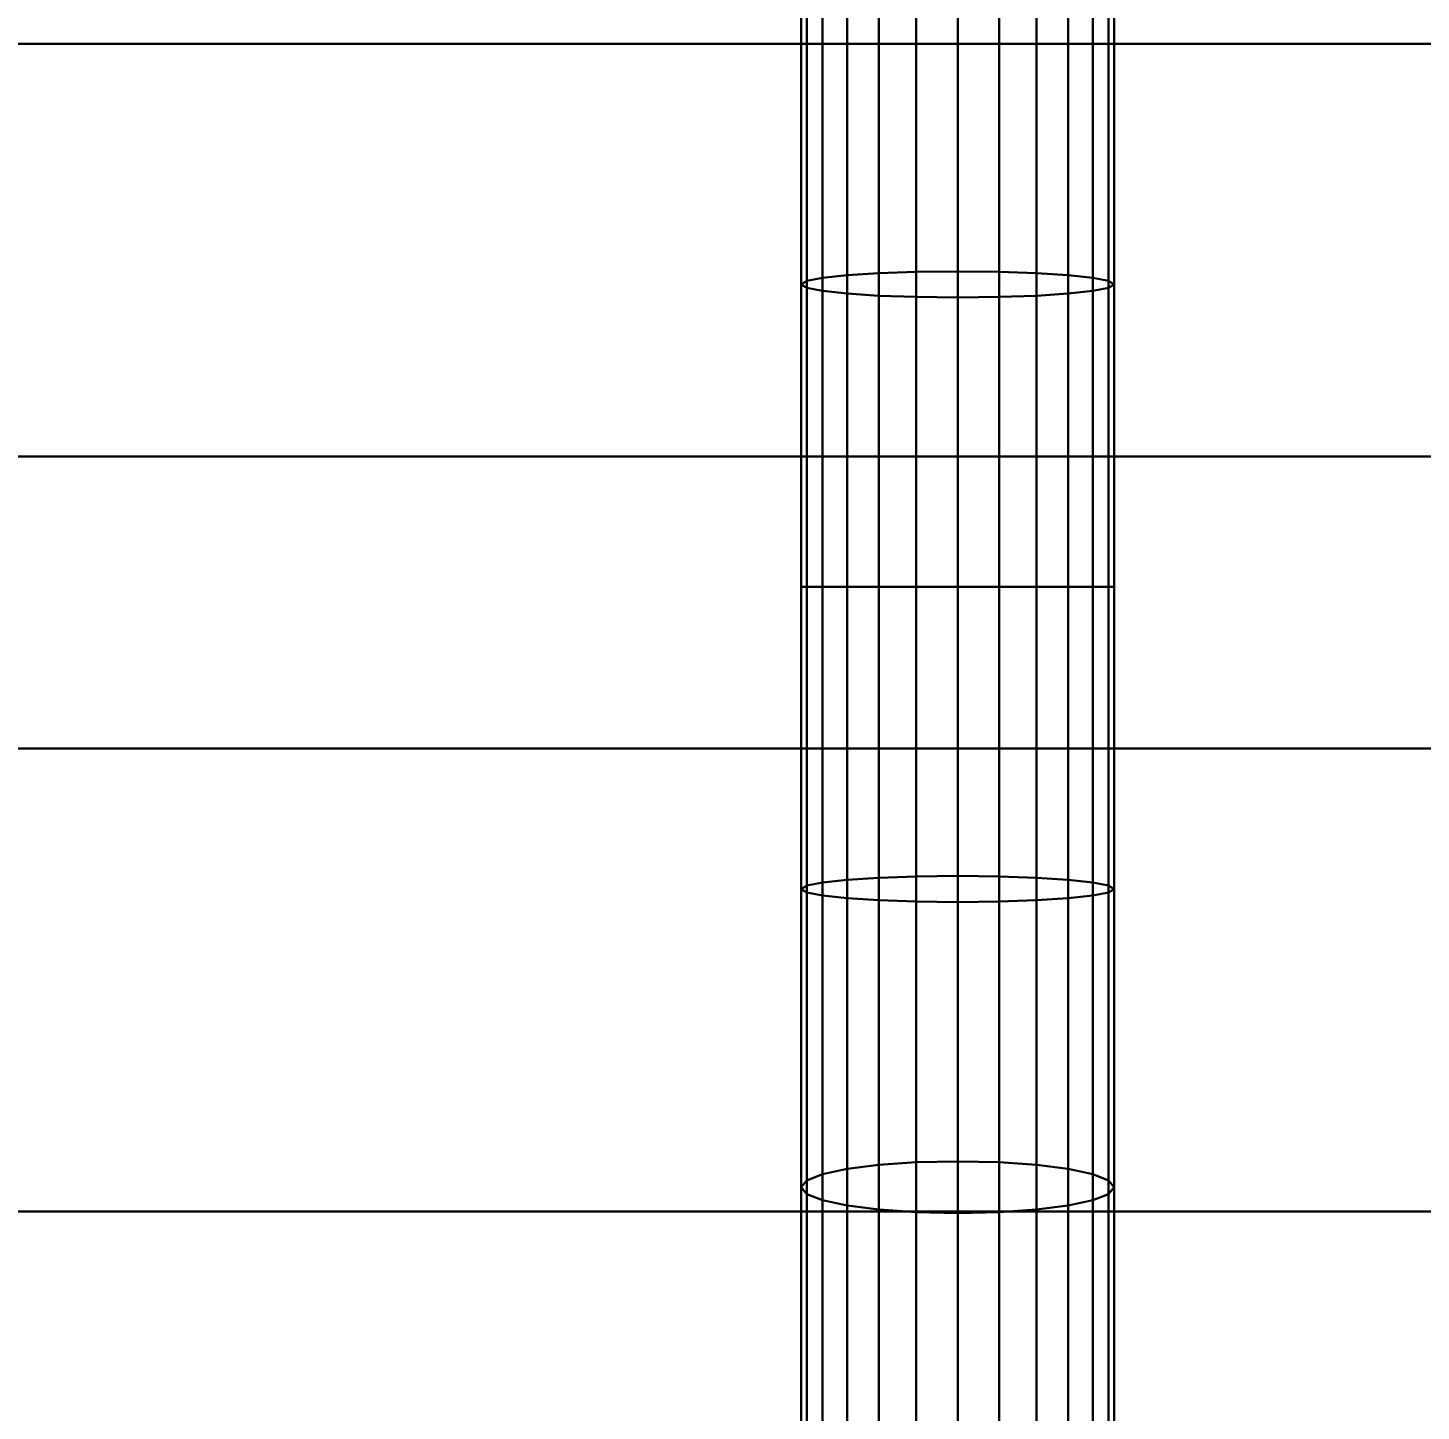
# Model space of a CAD drawing. Header units: millimetres. Extents: x -33522418 to 16198808, y -126322335 to -58690945.
# Drawn here: x -15916338.3 to -15916282.6, y -63981159.7 to -63981104.4 of the extents above; entities that cross this region are included whole.
import ezdxf

# ---------------------------------------------------------------- set-up
doc = ezdxf.new("R2010")
doc.units = ezdxf.units.MM
doc.header["$LTSCALE"] = 10
doc.header["$PDMODE"] = 3
doc.linetypes.add('DASH', pattern=[0.35, 0.25, -0.1])
doc.layers.add('LAYER4', color=7, linetype='Continuous')
doc.layers.add('墙体层', color=1, linetype='Continuous')
doc.styles.add('宋体_T3', font='SimSun.ttf', dxfattribs={"width": 0.7})
doc.dimstyles.new('_TCH_ARCH&&60', dxfattribs={"dimtxt": 158.607595, "dimasz": 60, "dimexe": 90, "dimexo": 180, "dimgap": 60, "dimtad": 1, "dimdec": 0, "dimzin": 0, "dimdsep": 46, "dimtxsty": '宋体_T3', "dimblk": 'ARCHTICK', "dimcen": 0.09, "dimclrd": 2, "dimclre": 2, "dimclrt": 2, "dimazin": 2, "dimtfac": 1, "dimtdec": 0, "dimtix": 1, "dimtmove": 2, "dimatfit": 3, "dimfxl": 60, "dimtolj": 1, "dimtzin": 0, "dimarcsym": 0})

# ---------------------------------------------------------------- blocks, each defined once
blk = doc.blocks.new('754')
at = {"layer": '墙体层', "color": 8}
for points, invisible_edges in [([(44979.692, 96606.022, 789.336), (44979.692, 95441.78, 747.178), (44979.692, 95405.622, 789.336)], 3), ([(44979.692, 96606.022, 789.336), (44979.692, 96569.864, 747.178), (44979.692, 95441.78, 747.178)], 13), ([(44979.692, 96606.022, 789.336), (44979.692, 95405.622, 789.336), (45026.348, 95405.622, 789.336)], 12), ([(44979.692, 96606.022, 789.336), (45026.348, 95405.622, 789.336), (45026.348, 96606.022, 789.336)], 1), ([(44979.692, 95405.622, 1.228), (44979.692, 96606.022, 1.228), (45026.348, 96606.022, 1.228)], 12), ([(44979.692, 95405.622, 1.228), (45026.348, 96606.022, 1.228), (45026.348, 95405.622, 1.228)], 1), ([(44979.692, 95405.622, 1.228), (44979.692, 96569.863, 83.204), (44979.692, 96606.022, 1.228)], 3), ([(45026.348, 96606.022, 789.336), (45026.348, 95405.622, 789.336), (45026.348, 95441.78, 747.178)], 14), ([(45026.348, 96606.022, 789.336), (45026.348, 95441.78, 747.178), (45026.348, 96569.864, 747.178)], 13), ([(45026.348, 95405.622, 1.228), (45026.348, 96606.022, 1.228), (45026.348, 96569.863, 83.204)], 14), ([(44996.187, 96581.022, 771.585), (44996.187, 95439.088, 771.585), (45007.851, 95439.088, 771.585)], 12), ([(44996.187, 96581.022, 771.585), (45007.851, 95439.088, 771.585), (45007.851, 96581.022, 771.585)], 1), ([(44996.187, 95439.088, 16.499), (44996.187, 96581.022, 16.499), (45007.851, 96581.022, 16.499)], 12), ([(44996.187, 95439.088, 16.499), (45007.851, 96581.022, 16.499), (45007.851, 95439.088, 16.499)], 1), ([(44996.187, 95439.088, 16.499), (44996.187, 96581.022, 771.585), (44996.187, 96581.022, 16.499)], 1), ([(44996.187, 95439.088, 771.585), (44996.187, 96581.022, 771.585), (44996.187, 95439.088, 16.499)], 2), ([(45007.851, 95439.088, 16.499), (45007.851, 96581.022, 16.499), (45007.851, 96581.022, 771.585)], 12), ([(45007.851, 95439.088, 771.585), (45007.851, 95439.088, 16.499), (45007.851, 96581.022, 771.585)], 2), ([(44979.692, 95441.78, 747.178), (44979.692, 96569.864, 747.178), (45026.348, 96569.864, 747.178)], 12), ([(44979.692, 95441.78, 747.178), (45026.348, 96569.864, 747.178), (45026.348, 95441.78, 747.178)], 1), ([(44979.692, 96569.863, 83.204), (44979.692, 95441.78, 83.204), (45026.348, 95441.78, 83.204)], 12), ([(44979.692, 96569.863, 83.204), (45026.348, 95441.78, 83.204), (45026.348, 96569.863, 83.204)], 1), ([(44979.692, 95405.622, 1.228), (44979.692, 95441.78, 83.204), (44979.692, 96569.863, 83.204)], 13), ([(45026.348, 95405.622, 1.228), (45026.348, 96569.863, 83.204), (45026.348, 95441.78, 83.204)], 13), ([(44977.12, 95518.064, 12.584), (44976.873, 95517.434, 14.028), (44989.046, 95517.434, 17.932)], 12), ([(44977.395, 95518.288, 10.978), (44977.12, 95518.064, 12.584), (44989.171, 95518.064, 16.448)], 12), ([(44989.046, 95517.434, 17.932), (44989.171, 95518.064, 16.448), (44977.12, 95518.064, 12.584)], 12), ([(44989.171, 95518.064, 16.448), (44989.309, 95518.288, 14.798), (44977.395, 95518.288, 10.978)], 12), ([(44977.67, 95518.064, 9.372), (44977.395, 95518.288, 10.978), (44989.309, 95518.288, 14.798)], 12), ([(44989.309, 95518.288, 14.798), (44989.447, 95518.064, 13.148), (44977.67, 95518.064, 9.372)], 12), ([(44977.917, 95517.434, 7.928), (44977.67, 95518.064, 9.372), (44989.447, 95518.064, 13.148)], 12), ([(44989.447, 95518.064, 13.148), (44989.571, 95517.434, 11.665), (44977.917, 95517.434, 7.928)], 12), ([(44989.171, 95518.064, 16.448), (44989.046, 95517.434, 17.932), (45001.385, 95517.434, 19.233)], 12), ([(44989.309, 95518.288, 14.798), (44989.171, 95518.064, 16.448), (45001.385, 95518.064, 17.736)], 12), ([(45001.385, 95517.434, 19.233), (45001.385, 95518.064, 17.736), (44989.171, 95518.064, 16.448)], 12), ([(45001.385, 95518.064, 17.736), (45001.385, 95518.288, 16.072), (44989.309, 95518.288, 14.798)], 12), ([(44989.447, 95518.064, 13.148), (44989.309, 95518.288, 14.798), (45001.385, 95518.288, 16.072)], 12), ([(45001.385, 95518.288, 16.072), (45001.385, 95518.064, 14.407), (44989.447, 95518.064, 13.148)], 12), ([(44989.571, 95517.434, 11.665), (44989.447, 95518.064, 13.148), (45001.385, 95518.064, 14.407)], 12), ([(45001.385, 95518.064, 14.407), (45001.385, 95517.434, 12.911), (44989.571, 95517.434, 11.665)], 12), ([(45013.6, 95518.064, 16.448), (45013.461, 95518.288, 14.798), (45001.385, 95518.288, 16.072)], 12), ([(45001.385, 95518.288, 16.072), (45001.385, 95518.064, 17.736), (45013.6, 95518.064, 16.448)], 12), ([(45013.461, 95518.288, 14.798), (45013.323, 95518.064, 13.148), (45001.385, 95518.064, 14.407)], 12), ([(45001.385, 95518.064, 14.407), (45001.385, 95518.288, 16.072), (45013.461, 95518.288, 14.798)], 12), ([(45013.724, 95517.434, 17.931), (45013.6, 95518.064, 16.448), (45001.385, 95518.064, 17.736)], 12), ([(45001.385, 95518.064, 17.736), (45001.385, 95517.434, 19.233), (45013.724, 95517.434, 17.931)], 12), ([(45013.323, 95518.064, 13.148), (45013.199, 95517.434, 11.665), (45001.385, 95517.434, 12.911)], 12), ([(45001.385, 95517.434, 12.911), (45001.385, 95518.064, 14.407), (45013.323, 95518.064, 13.148)], 12), ([(45025.1, 95518.064, 9.372), (45024.853, 95517.434, 7.928), (45013.199, 95517.434, 11.665)], 12), ([(45013.199, 95517.434, 11.665), (45013.323, 95518.064, 13.148), (45025.1, 95518.064, 9.372)], 12), ([(45025.375, 95518.288, 10.978), (45025.1, 95518.064, 9.372), (45013.323, 95518.064, 13.148)], 12), ([(45013.323, 95518.064, 13.148), (45013.461, 95518.288, 14.798), (45025.375, 95518.288, 10.978)], 12), ([(45025.65, 95518.064, 12.584), (45025.375, 95518.288, 10.978), (45013.461, 95518.288, 14.798)], 12), ([(45013.461, 95518.288, 14.798), (45013.6, 95518.064, 16.448), (45025.65, 95518.064, 12.584)], 12), ([(45025.897, 95517.434, 14.028), (45025.65, 95518.064, 12.584), (45013.6, 95518.064, 16.448)], 12), ([(45013.6, 95518.064, 16.448), (45013.724, 95517.434, 17.931), (45025.897, 95517.434, 14.028)], 12), ([(45036.556, 95518.064, 3.078), (45036.19, 95517.434, 1.699), (45024.853, 95517.434, 7.928)], 12), ([(45024.853, 95517.434, 7.928), (45025.1, 95518.064, 9.372), (45036.556, 95518.064, 3.078)], 12), ([(45036.964, 95518.288, 4.611), (45036.556, 95518.064, 3.078), (45025.1, 95518.064, 9.372)], 12), ([(45025.1, 95518.064, 9.372), (45025.375, 95518.288, 10.978), (45036.964, 95518.288, 4.611)], 12), ([(45025.375, 95518.288, 10.978), (45025.65, 95518.064, 12.584), (45037.371, 95518.064, 6.145)], 12), ([(45037.371, 95518.064, 6.145), (45036.964, 95518.288, 4.611), (45025.375, 95518.288, 10.978)], 12), ([(45025.65, 95518.064, 12.584), (45025.897, 95517.434, 14.028), (45037.738, 95517.434, 7.523)], 12), ([(45037.738, 95517.434, 7.523), (45037.371, 95518.064, 6.145), (45025.65, 95518.064, 12.584)], 12), ([(44976.873, 95517.434, 14.028), (44976.664, 95516.456, 15.252), (44988.941, 95516.456, 19.189)], 12), ([(44988.941, 95516.456, 19.189), (44989.046, 95517.434, 17.932), (44976.873, 95517.434, 14.028)], 12), ([(44978.126, 95516.456, 6.704), (44977.917, 95517.434, 7.928), (44989.571, 95517.434, 11.665)], 12), ([(44989.571, 95517.434, 11.665), (44989.677, 95516.456, 10.408), (44978.126, 95516.456, 6.704)], 12), ([(44989.046, 95517.434, 17.932), (44988.941, 95516.456, 19.189), (45001.385, 95516.456, 20.501)], 12), ([(45001.385, 95516.456, 20.501), (45001.385, 95517.434, 19.233), (44989.046, 95517.434, 17.932)], 12), ([(44989.677, 95516.456, 10.408), (44989.571, 95517.434, 11.665), (45001.385, 95517.434, 12.911)], 12), ([(45001.385, 95517.434, 12.911), (45001.385, 95516.456, 11.643), (44989.677, 95516.456, 10.408)], 12), ([(45013.199, 95517.434, 11.665), (45013.093, 95516.456, 10.408), (45001.385, 95516.456, 11.643)], 12), ([(45013.829, 95516.456, 19.189), (45013.724, 95517.434, 17.931), (45001.385, 95517.434, 19.233)], 12), ([(45001.385, 95517.434, 19.233), (45001.385, 95516.456, 20.501), (45013.829, 95516.456, 19.189)], 12), ([(45001.385, 95516.456, 11.643), (45001.385, 95517.434, 12.911), (45013.199, 95517.434, 11.665)], 12), ([(45024.853, 95517.434, 7.928), (45024.644, 95516.456, 6.704), (45013.093, 95516.456, 10.408)], 12), ([(45013.093, 95516.456, 10.408), (45013.199, 95517.434, 11.665), (45024.853, 95517.434, 7.928)], 12), ([(45026.106, 95516.456, 15.252), (45025.897, 95517.434, 14.028), (45013.724, 95517.434, 17.931)], 12), ([(45013.724, 95517.434, 17.931), (45013.829, 95516.456, 19.189), (45026.106, 95516.456, 15.252)], 12), ([(45036.19, 95517.434, 1.699), (45035.879, 95516.456, 0.531), (45024.644, 95516.456, 6.704)], 12), ([(45024.644, 95516.456, 6.704), (45024.853, 95517.434, 7.928), (45036.19, 95517.434, 1.699)], 12), ([(45038.048, 95516.456, 8.691), (45037.738, 95517.434, 7.523), (45025.897, 95517.434, 14.028)], 12), ([(45025.897, 95517.434, 14.028), (45026.106, 95516.456, 15.252), (45038.048, 95516.456, 8.691)], 12), ([(44976.664, 95516.456, 15.252), (44976.502, 95515.19, 16.198), (44988.86, 95515.19, 20.16)], 12), ([(44988.86, 95515.19, 20.16), (44988.941, 95516.456, 19.189), (44976.664, 95516.456, 15.252)], 12), ([(44978.288, 95515.19, 5.758), (44978.126, 95516.456, 6.704), (44989.677, 95516.456, 10.408)], 12), ([(44989.677, 95516.456, 10.408), (44989.758, 95515.19, 9.436), (44978.288, 95515.19, 5.758)], 12), ([(44988.941, 95516.456, 19.189), (44988.86, 95515.19, 20.16), (45001.385, 95515.19, 21.481)], 12), ([(45001.385, 95515.19, 21.481), (45001.385, 95516.456, 20.501), (44988.941, 95516.456, 19.189)], 12), ([(44989.758, 95515.19, 9.436), (44989.677, 95516.456, 10.408), (45001.385, 95516.456, 11.643)], 12), ([(45001.385, 95516.456, 11.643), (45001.385, 95515.19, 10.663), (44989.758, 95515.19, 9.436)], 12), ([(45001.385, 95515.19, 10.663), (45001.385, 95516.456, 11.643), (45013.093, 95516.456, 10.408)], 12), ([(45013.093, 95516.456, 10.408), (45013.012, 95515.19, 9.436), (45001.385, 95515.19, 10.663)], 12), ([(45013.911, 95515.19, 20.16), (45013.829, 95516.456, 19.189), (45001.385, 95516.456, 20.501)], 12), ([(45001.385, 95516.456, 20.501), (45001.385, 95515.19, 21.481), (45013.911, 95515.19, 20.16)], 12), ([(45013.012, 95515.19, 9.436), (45013.093, 95516.456, 10.408), (45024.644, 95516.456, 6.704)], 12), ([(45024.644, 95516.456, 6.704), (45024.482, 95515.19, 5.758), (45013.012, 95515.19, 9.436)], 12), ([(45026.268, 95515.19, 16.198), (45026.106, 95516.456, 15.252), (45013.829, 95516.456, 19.189)], 12), ([(45013.829, 95516.456, 19.189), (45013.911, 95515.19, 20.16), (45026.268, 95515.19, 16.198)], 12), ([(45035.879, 95516.456, 0.531), (45035.639, 95515.19, -0.372), (45024.482, 95515.19, 5.758)], 12), ([(45024.482, 95515.19, 5.758), (45024.644, 95516.456, 6.704), (45035.879, 95516.456, 0.531)], 12), ([(45038.288, 95515.19, 9.594), (45038.048, 95516.456, 8.691), (45026.106, 95516.456, 15.252)], 12), ([(45026.106, 95516.456, 15.252), (45026.268, 95515.19, 16.198), (45038.288, 95515.19, 9.594)], 12), ([(44976.502, 95515.19, 16.198), (44976.398, 95513.697, 16.808), (44988.807, 95513.697, 20.787)], 12), ([(44988.807, 95513.697, 20.787), (44988.86, 95515.19, 20.16), (44976.502, 95515.19, 16.198)], 12), ([(44978.392, 95513.697, 5.148), (44978.288, 95515.19, 5.758), (44989.758, 95515.19, 9.436)], 12), ([(44989.758, 95515.19, 9.436), (44989.811, 95513.697, 8.81), (44978.392, 95513.697, 5.148)], 12), ([(44988.86, 95515.19, 20.16), (44988.807, 95513.697, 20.787), (45001.385, 95513.697, 22.113)], 12), ([(45001.385, 95513.697, 22.113), (45001.385, 95515.19, 21.481), (44988.86, 95515.19, 20.16)], 12), ([(44989.811, 95513.697, 8.81), (44989.758, 95515.19, 9.436), (45001.385, 95515.19, 10.663)], 12), ([(45001.385, 95515.19, 10.663), (45001.385, 95513.697, 10.03), (44989.811, 95513.697, 8.81)], 12), ([(45013.012, 95515.19, 9.436), (45012.959, 95513.697, 8.81), (45001.385, 95513.697, 10.03)], 12), ([(45001.385, 95513.697, 10.03), (45001.385, 95515.19, 10.663), (45013.012, 95515.19, 9.436)], 12), ([(45013.963, 95513.697, 20.787), (45013.911, 95515.19, 20.16), (45001.385, 95515.19, 21.481)], 12), ([(45001.385, 95515.19, 21.481), (45001.385, 95513.697, 22.113), (45013.963, 95513.697, 20.787)], 12), ([(45024.482, 95515.19, 5.758), (45024.378, 95513.697, 5.148), (45012.959, 95513.697, 8.81)], 12), ([(45012.959, 95513.697, 8.81), (45013.012, 95515.19, 9.436), (45024.482, 95515.19, 5.758)], 12), ([(45026.372, 95513.697, 16.808), (45026.268, 95515.19, 16.198), (45013.911, 95515.19, 20.16)], 12), ([(45013.911, 95515.19, 20.16), (45013.963, 95513.697, 20.787), (45026.372, 95513.697, 16.808)], 12), ([(45035.639, 95515.19, -0.372), (45035.485, 95513.697, -0.954), (45024.378, 95513.697, 5.148)], 12), ([(45024.378, 95513.697, 5.148), (45024.482, 95515.19, 5.758), (45035.639, 95515.19, -0.372)], 12), ([(45038.443, 95513.697, 10.176), (45038.288, 95515.19, 9.594), (45026.268, 95515.19, 16.198)], 12), ([(45026.268, 95515.19, 16.198), (45026.372, 95513.697, 16.808), (45038.443, 95513.697, 10.176)], 12), ([(44976.398, 95513.697, 16.808), (44976.361, 95512.036, 17.024), (44988.788, 95512.036, 21.009)], 12), ([(44988.788, 95512.036, 21.009), (44988.807, 95513.697, 20.787), (44976.398, 95513.697, 16.808)], 12), ([(44978.429, 95512.036, 4.932), (44978.392, 95513.697, 5.148), (44989.811, 95513.697, 8.81)], 12), ([(44989.811, 95513.697, 8.81), (44989.829, 95512.036, 8.588), (44978.429, 95512.036, 4.932)], 12), ([(44988.807, 95513.697, 20.787), (44988.788, 95512.036, 21.009), (45001.385, 95512.036, 22.337)], 12), ([(45001.385, 95512.036, 22.337), (45001.385, 95513.697, 22.113), (44988.807, 95513.697, 20.787)], 12), ([(44989.829, 95512.036, 8.588), (44989.811, 95513.697, 8.81), (45001.385, 95513.697, 10.03)], 12), ([(45001.385, 95513.697, 10.03), (45001.385, 95512.036, 9.806), (44989.829, 95512.036, 8.588)], 12), ([(45012.959, 95513.697, 8.81), (45012.941, 95512.036, 8.588), (45001.385, 95512.036, 9.806)], 12), ([(45001.385, 95512.036, 9.806), (45001.385, 95513.697, 10.03), (45012.959, 95513.697, 8.81)], 12), ([(45013.982, 95512.036, 21.009), (45013.963, 95513.697, 20.787), (45001.385, 95513.697, 22.113)], 12), ([(45001.385, 95513.697, 22.113), (45001.385, 95512.036, 22.337), (45013.982, 95512.036, 21.009)], 12), ([(45024.378, 95513.697, 5.148), (45024.341, 95512.036, 4.932), (45012.941, 95512.036, 8.588)], 12), ([(45012.941, 95512.036, 8.588), (45012.959, 95513.697, 8.81), (45024.378, 95513.697, 5.148)], 12), ([(45026.409, 95512.036, 17.024), (45026.372, 95513.697, 16.808), (45013.963, 95513.697, 20.787)], 12), ([(45013.963, 95513.697, 20.787), (45013.982, 95512.036, 21.009), (45026.409, 95512.036, 17.024)], 12), ([(45035.485, 95513.697, -0.954), (45035.43, 95512.036, -1.16), (45024.341, 95512.036, 4.932)], 12), ([(45024.341, 95512.036, 4.932), (45024.378, 95513.697, 5.148), (45035.485, 95513.697, -0.954)], 12), ([(45038.498, 95512.036, 10.383), (45038.443, 95513.697, 10.176), (45026.372, 95513.697, 16.808)], 12), ([(45026.372, 95513.697, 16.808), (45026.409, 95512.036, 17.024), (45038.498, 95512.036, 10.383)], 12), ([(44988.807, 95510.376, 20.787), (44988.788, 95512.036, 21.009), (44976.361, 95512.036, 17.024)], 12), ([(44976.361, 95512.036, 17.024), (44976.398, 95510.376, 16.808), (44988.807, 95510.376, 20.787)], 12), ([(44989.829, 95512.036, 8.588), (44989.811, 95510.376, 8.81), (44978.392, 95510.376, 5.148)], 12), ([(44978.392, 95510.376, 5.148), (44978.429, 95512.036, 4.932), (44989.829, 95512.036, 8.588)], 12), ([(45001.385, 95510.376, 22.113), (45001.385, 95512.036, 22.337), (44988.788, 95512.036, 21.009)], 12), ([(44988.788, 95512.036, 21.009), (44988.807, 95510.376, 20.787), (45001.385, 95510.376, 22.113)], 12), ([(45001.385, 95512.036, 9.806), (45001.385, 95510.376, 10.03), (44989.811, 95510.376, 8.81)], 12), ([(44989.811, 95510.376, 8.81), (44989.829, 95512.036, 8.588), (45001.385, 95512.036, 9.806)], 12), ([(45012.941, 95512.036, 8.588), (45012.959, 95510.376, 8.81), (45001.385, 95510.376, 10.03)], 12), ([(45001.385, 95510.376, 10.03), (45001.385, 95512.036, 9.806), (45012.941, 95512.036, 8.588)], 12), ([(45013.963, 95510.376, 20.787), (45013.982, 95512.036, 21.009), (45001.385, 95512.036, 22.337)], 12), ([(45001.385, 95512.036, 22.337), (45001.385, 95510.376, 22.113), (45013.963, 95510.376, 20.787)], 12), ([(45012.959, 95510.376, 8.81), (45012.941, 95512.036, 8.588), (45024.341, 95512.036, 4.932)], 12), ([(45024.341, 95512.036, 4.932), (45024.378, 95510.376, 5.148), (45012.959, 95510.376, 8.81)], 12), ([(45013.982, 95512.036, 21.009), (45013.963, 95510.376, 20.787), (45026.372, 95510.376, 16.808)], 12), ([(45026.372, 95510.376, 16.808), (45026.409, 95512.036, 17.024), (45013.982, 95512.036, 21.009)], 12), ([(45024.378, 95510.376, 5.148), (45024.341, 95512.036, 4.932), (45035.43, 95512.036, -1.16)], 12), ([(45035.43, 95512.036, -1.16), (45035.485, 95510.376, -0.954), (45024.378, 95510.376, 5.148)], 12), ([(45026.409, 95512.036, 17.024), (45026.372, 95510.376, 16.808), (45038.443, 95510.376, 10.176)], 12), ([(45038.443, 95510.376, 10.176), (45038.498, 95512.036, 10.383), (45026.409, 95512.036, 17.024)], 12), ([(44988.86, 95508.883, 20.16), (44988.807, 95510.376, 20.787), (44976.398, 95510.376, 16.808)], 12), ([(44976.398, 95510.376, 16.808), (44976.502, 95508.883, 16.198), (44988.86, 95508.883, 20.16)], 12), ([(44989.811, 95510.376, 8.81), (44989.758, 95508.883, 9.436), (44978.288, 95508.883, 5.758)], 12), ([(44978.288, 95508.883, 5.758), (44978.392, 95510.376, 5.148), (44989.811, 95510.376, 8.81)], 12), ([(45001.385, 95508.883, 21.481), (45001.385, 95510.376, 22.113), (44988.807, 95510.376, 20.787)], 12), ([(44988.807, 95510.376, 20.787), (44988.86, 95508.883, 20.16), (45001.385, 95508.883, 21.481)], 12), ([(45001.385, 95510.376, 10.03), (45001.385, 95508.883, 10.663), (44989.758, 95508.883, 9.436)], 12), ([(44989.758, 95508.883, 9.436), (44989.811, 95510.376, 8.81), (45001.385, 95510.376, 10.03)], 12), ([(45012.959, 95510.376, 8.81), (45013.012, 95508.883, 9.436), (45001.385, 95508.883, 10.663)], 12), ([(45001.385, 95508.883, 10.663), (45001.385, 95510.376, 10.03), (45012.959, 95510.376, 8.81)], 12), ([(45013.911, 95508.883, 20.16), (45013.963, 95510.376, 20.787), (45001.385, 95510.376, 22.113)], 12), ([(45001.385, 95510.376, 22.113), (45001.385, 95508.883, 21.481), (45013.911, 95508.883, 20.16)], 12), ([(45013.012, 95508.883, 9.436), (45012.959, 95510.376, 8.81), (45024.378, 95510.376, 5.148)], 12), ([(45024.378, 95510.376, 5.148), (45024.482, 95508.883, 5.758), (45013.012, 95508.883, 9.436)], 12), ([(45013.963, 95510.376, 20.787), (45013.911, 95508.883, 20.16), (45026.268, 95508.883, 16.198)], 12), ([(45026.268, 95508.883, 16.198), (45026.372, 95510.376, 16.808), (45013.963, 95510.376, 20.787)], 12), ([(45024.482, 95508.883, 5.758), (45024.378, 95510.376, 5.148), (45035.485, 95510.376, -0.954)], 12), ([(45035.485, 95510.376, -0.954), (45035.639, 95508.883, -0.372), (45024.482, 95508.883, 5.758)], 12), ([(45026.372, 95510.376, 16.808), (45026.268, 95508.883, 16.198), (45038.288, 95508.883, 9.594)], 12), ([(45038.288, 95508.883, 9.594), (45038.443, 95510.376, 10.176), (45026.372, 95510.376, 16.808)], 12), ([(44988.941, 95507.617, 19.189), (44988.86, 95508.883, 20.16), (44976.502, 95508.883, 16.198)], 12), ([(44976.502, 95508.883, 16.198), (44976.664, 95507.617, 15.252), (44988.941, 95507.617, 19.189)], 12), ([(44989.758, 95508.883, 9.436), (44989.677, 95507.617, 10.408), (44978.126, 95507.617, 6.704)], 12), ([(44978.126, 95507.617, 6.704), (44978.288, 95508.883, 5.758), (44989.758, 95508.883, 9.436)], 12), ([(45001.385, 95507.617, 20.501), (45001.385, 95508.883, 21.481), (44988.86, 95508.883, 20.16)], 12), ([(44988.86, 95508.883, 20.16), (44988.941, 95507.617, 19.189), (45001.385, 95507.617, 20.501)], 12), ([(45001.385, 95508.883, 10.663), (45001.385, 95507.617, 11.643), (44989.677, 95507.617, 10.408)], 12), ([(44989.677, 95507.617, 10.408), (44989.758, 95508.883, 9.436), (45001.385, 95508.883, 10.663)], 12), ([(45013.012, 95508.883, 9.436), (45013.093, 95507.617, 10.408), (45001.385, 95507.617, 11.643)], 12), ([(45001.385, 95507.617, 11.643), (45001.385, 95508.883, 10.663), (45013.012, 95508.883, 9.436)], 12), ([(45013.829, 95507.617, 19.189), (45013.911, 95508.883, 20.16), (45001.385, 95508.883, 21.481)], 12), ([(45001.385, 95508.883, 21.481), (45001.385, 95507.617, 20.501), (45013.829, 95507.617, 19.189)], 12), ([(45013.093, 95507.617, 10.408), (45013.012, 95508.883, 9.436), (45024.482, 95508.883, 5.758)], 12), ([(45024.482, 95508.883, 5.758), (45024.644, 95507.617, 6.704), (45013.093, 95507.617, 10.408)], 12), ([(45013.911, 95508.883, 20.16), (45013.829, 95507.617, 19.189), (45026.106, 95507.617, 15.252)], 12), ([(45026.106, 95507.617, 15.252), (45026.268, 95508.883, 16.198), (45013.911, 95508.883, 20.16)], 12), ([(45024.644, 95507.617, 6.704), (45024.482, 95508.883, 5.758), (45035.639, 95508.883, -0.372)], 12), ([(45035.639, 95508.883, -0.372), (45035.879, 95507.617, 0.531), (45024.644, 95507.617, 6.704)], 12), ([(45026.268, 95508.883, 16.198), (45026.106, 95507.617, 15.252), (45038.048, 95507.617, 8.691)], 12), ([(45038.048, 95507.617, 8.691), (45038.288, 95508.883, 9.594), (45026.268, 95508.883, 16.198)], 12), ([(44989.046, 95506.639, 17.932), (44988.941, 95507.617, 19.189), (44976.664, 95507.617, 15.252)], 12), ([(44976.664, 95507.617, 15.252), (44976.873, 95506.639, 14.028), (44989.046, 95506.639, 17.932)], 12), ([(44989.677, 95507.617, 10.408), (44989.571, 95506.639, 11.665), (44977.917, 95506.639, 7.928)], 12), ([(44977.917, 95506.639, 7.928), (44978.126, 95507.617, 6.704), (44989.677, 95507.617, 10.408)], 12), ([(45001.385, 95506.639, 19.233), (45001.385, 95507.617, 20.501), (44988.941, 95507.617, 19.189)], 12), ([(44988.941, 95507.617, 19.189), (44989.046, 95506.639, 17.932), (45001.385, 95506.639, 19.233)], 12), ([(44989.571, 95506.639, 11.665), (44989.677, 95507.617, 10.408), (45001.385, 95507.617, 11.643)], 12), ([(45001.385, 95507.617, 11.643), (45001.385, 95506.639, 12.911), (44989.571, 95506.639, 11.665)], 12), ([(45013.093, 95507.617, 10.408), (45013.199, 95506.639, 11.665), (45001.385, 95506.639, 12.911)], 12), ([(45001.385, 95506.639, 12.911), (45001.385, 95507.617, 11.643), (45013.093, 95507.617, 10.408)], 12), ([(45013.724, 95506.639, 17.931), (45013.829, 95507.617, 19.189), (45001.385, 95507.617, 20.501)], 12), ([(45001.385, 95507.617, 20.501), (45001.385, 95506.639, 19.233), (45013.724, 95506.639, 17.931)], 12), ([(45013.199, 95506.639, 11.665), (45013.093, 95507.617, 10.408), (45024.644, 95507.617, 6.704)], 12), ([(45024.644, 95507.617, 6.704), (45024.853, 95506.639, 7.928), (45013.199, 95506.639, 11.665)], 12), ([(45013.829, 95507.617, 19.189), (45013.724, 95506.639, 17.931), (45025.897, 95506.639, 14.028)], 12), ([(45025.897, 95506.639, 14.028), (45026.106, 95507.617, 15.252), (45013.829, 95507.617, 19.189)], 12), ([(45024.853, 95506.639, 7.928), (45024.644, 95507.617, 6.704), (45035.879, 95507.617, 0.531)], 12), ([(45035.879, 95507.617, 0.531), (45036.19, 95506.639, 1.699), (45024.853, 95506.639, 7.928)], 12), ([(45026.106, 95507.617, 15.252), (45025.897, 95506.639, 14.028), (45037.738, 95506.639, 7.523)], 12), ([(45037.738, 95506.639, 7.523), (45038.048, 95507.617, 8.691), (45026.106, 95507.617, 15.252)], 12), ([(44989.171, 95506.008, 16.448), (44989.046, 95506.639, 17.932), (44976.873, 95506.639, 14.028)], 12), ([(44976.873, 95506.639, 14.028), (44977.12, 95506.008, 12.584), (44989.171, 95506.008, 16.448)], 12), ([(44989.571, 95506.639, 11.665), (44989.447, 95506.008, 13.148), (44977.67, 95506.008, 9.372)], 12), ([(44977.67, 95506.008, 9.372), (44977.917, 95506.639, 7.928), (44989.571, 95506.639, 11.665)], 12), ([(45001.385, 95506.008, 17.736), (45001.385, 95506.639, 19.233), (44989.046, 95506.639, 17.932)], 12), ([(44989.046, 95506.639, 17.932), (44989.171, 95506.008, 16.448), (45001.385, 95506.008, 17.736)], 12), ([(45001.385, 95506.639, 12.911), (45001.385, 95506.008, 14.407), (44989.447, 95506.008, 13.148)], 12), ([(44989.447, 95506.008, 13.148), (44989.571, 95506.639, 11.665), (45001.385, 95506.639, 12.911)], 12), ([(45013.199, 95506.639, 11.665), (45013.323, 95506.008, 13.148), (45001.385, 95506.008, 14.407)], 12), ([(45001.385, 95506.008, 14.407), (45001.385, 95506.639, 12.911), (45013.199, 95506.639, 11.665)], 12), ([(45013.6, 95506.008, 16.448), (45013.724, 95506.639, 17.931), (45001.385, 95506.639, 19.233)], 12), ([(45001.385, 95506.639, 19.233), (45001.385, 95506.008, 17.736), (45013.6, 95506.008, 16.448)], 12), ([(45013.323, 95506.008, 13.148), (45013.199, 95506.639, 11.665), (45024.853, 95506.639, 7.928)], 12), ([(45024.853, 95506.639, 7.928), (45025.1, 95506.008, 9.372), (45013.323, 95506.008, 13.148)], 12), ([(45013.724, 95506.639, 17.931), (45013.6, 95506.008, 16.448), (45025.65, 95506.008, 12.584)], 12), ([(45025.65, 95506.008, 12.584), (45025.897, 95506.639, 14.028), (45013.724, 95506.639, 17.931)], 12), ([(45025.1, 95506.008, 9.372), (45024.853, 95506.639, 7.928), (45036.19, 95506.639, 1.699)], 12), ([(45036.19, 95506.639, 1.699), (45036.556, 95506.008, 3.078), (45025.1, 95506.008, 9.372)], 12), ([(45025.897, 95506.639, 14.028), (45025.65, 95506.008, 12.584), (45037.371, 95506.008, 6.145)], 12), ([(45037.371, 95506.008, 6.145), (45037.738, 95506.639, 7.523), (45025.897, 95506.639, 14.028)], 12), ([(44977.12, 95506.008, 12.584), (44977.395, 95505.785, 10.978), (44989.309, 95505.785, 14.798)], 12), ([(44989.309, 95505.785, 14.798), (44989.171, 95506.008, 16.448), (44977.12, 95506.008, 12.584)], 12), ([(44989.447, 95506.008, 13.148), (44989.309, 95505.785, 14.798), (44977.395, 95505.785, 10.978)], 12), ([(44977.395, 95505.785, 10.978), (44977.67, 95506.008, 9.372), (44989.447, 95506.008, 13.148)], 12), ([(45001.385, 95505.785, 16.072), (45001.385, 95506.008, 17.736), (44989.171, 95506.008, 16.448)], 12), ([(44989.171, 95506.008, 16.448), (44989.309, 95505.785, 14.798), (45001.385, 95505.785, 16.072)], 12), ([(45001.385, 95506.008, 14.407), (45001.385, 95505.785, 16.072), (44989.309, 95505.785, 14.798)], 12), ([(44989.309, 95505.785, 14.798), (44989.447, 95506.008, 13.148), (45001.385, 95506.008, 14.407)], 12), ([(45013.323, 95506.008, 13.148), (45013.461, 95505.785, 14.798), (45001.385, 95505.785, 16.072)], 12), ([(45001.385, 95505.785, 16.072), (45001.385, 95506.008, 14.407), (45013.323, 95506.008, 13.148)], 12), ([(45013.461, 95505.785, 14.798), (45013.6, 95506.008, 16.448), (45001.385, 95506.008, 17.736)], 12), ([(45001.385, 95506.008, 17.736), (45001.385, 95505.785, 16.072), (45013.461, 95505.785, 14.798)], 12), ([(45013.461, 95505.785, 14.798), (45013.323, 95506.008, 13.148), (45025.1, 95506.008, 9.372)], 12), ([(45025.1, 95506.008, 9.372), (45025.375, 95505.785, 10.978), (45013.461, 95505.785, 14.798)], 12), ([(45013.6, 95506.008, 16.448), (45013.461, 95505.785, 14.798), (45025.375, 95505.785, 10.978)], 12), ([(45025.375, 95505.785, 10.978), (45025.65, 95506.008, 12.584), (45013.6, 95506.008, 16.448)], 12), ([(45025.375, 95505.785, 10.978), (45025.1, 95506.008, 9.372), (45036.556, 95506.008, 3.078)], 12), ([(45025.65, 95506.008, 12.584), (45025.375, 95505.785, 10.978), (45036.964, 95505.785, 4.611)], 12), ([(45036.556, 95506.008, 3.078), (45036.964, 95505.785, 4.611), (45025.375, 95505.785, 10.978)], 12), ([(45036.964, 95505.785, 4.611), (45037.371, 95506.008, 6.145), (45025.65, 95506.008, 12.584)], 12)]:
    blk.add_3dface(points, dxfattribs=dict(at, invisible_edges=invisible_edges))
blk = doc.blocks.new('_ArchTick')
at = {"color": 0, "linetype": 'ByBlock', "const_width": 0.15}
blk.add_lwpolyline([(-0.5, -0.5), (0.5, 0.5)], dxfattribs=at)
blk = doc.blocks.new('*D791')
at = {"layer": 'Defpoints', "color": 0, "linetype": 'DASH', "transparency": 16777216}
for p in [(-15915047.055, -63980372.977), (-15923207.055, -63981198.223), (-15915047.055, -63981198.223)]:
    blk.add_point(p, dxfattribs=at)
at = {"layer": 'LAYER4', "color": 2, "linetype": 'DASH', "lineweight": -2, "transparency": 16777216}
for p, q in [((-15923207.055, -63981018.223), (-15923207.055, -63980282.977)), ((-15915047.055, -63981018.223), (-15915047.055, -63980282.977)), ((-15923207.055, -63980372.977), (-15915047.055, -63980372.977))]:
    blk.add_line(p, q, dxfattribs=at)
at = {"layer": 'LAYER4', "color": 2, "linetype": 'DASH', "lineweight": -2, "transparency": 16777216, "xscale": 60, "yscale": 60, "zscale": 60, "rotation": 180}
blk.add_blockref('_ArchTick', (-15923207.055, -63980372.977), dxfattribs=at)
at = {"layer": 'LAYER4', "color": 2, "linetype": 'DASH', "lineweight": -2, "transparency": 16777216, "xscale": 60, "yscale": 60, "zscale": 60}
blk.add_blockref('_ArchTick', (-15915047.055, -63980372.977), dxfattribs=at)
at = {"layer": 'LAYER4', "color": 2, "linetype": 'DASH', "lineweight": -2, "transparency": 16777216, "insert": (-15919127.055, -63980233.674), "char_height": 158.6076, "attachment_point": 5, "style": '宋体_T3'}
blk.add_mtext('\\A1;8160', dxfattribs=at)

msp = doc.modelspace()

# ---------------------------------------------------------------- block references
at = {"layer": 'LAYER4', "lineweight": -2, "xscale": -1, "rotation": 90}
msp.add_blockref('754', (-15820789.136, -63936125.387, -747.178), dxfattribs=at)

# ---------------------------------------------------------------- dimensions: what is measured, and where the dimension line sits
at = {"layer": 'LAYER4', "color": 8, "linetype": 'DASH', "lineweight": -2}
dim = msp.add_linear_dim(base=(-15915047.055, -63980372.977), p1=(-15923207.055, -63981198.223), p2=(-15915047.055, -63981198.223), dimstyle='_TCH_ARCH&&60', dxfattribs=at)
dim.commit()
dim.dimension.update_dxf_attribs({"geometry": '*D791', "text_midpoint": (-15919127.055, -63980233.674)})

doc.saveas('drawing.dxf')
